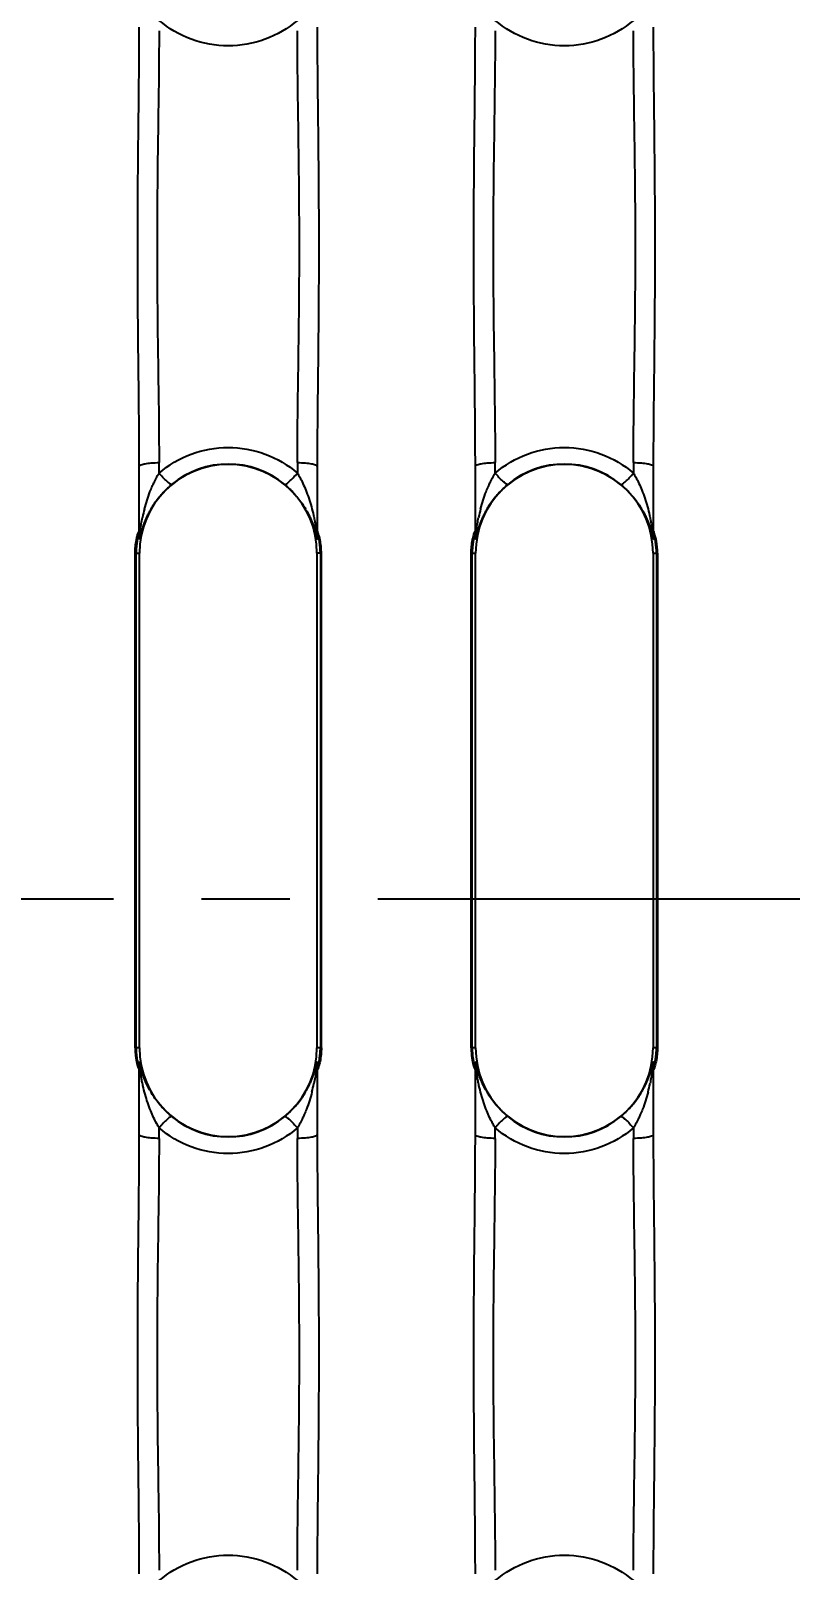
# Model space of a CAD drawing. Header units: millimetres. Extents: x 1147 to 12155, y -6137 to -4403.
# Drawn here: x 4045.9 to 4084.6, y -5297.9 to -5219.6 of the extents above; entities that cross this region are included whole.
import ezdxf

# ---------------------------------------------------------------- set-up
doc = ezdxf.new("R2010")
doc.units = ezdxf.units.MM
doc.header["$LTSCALE"] = 16.335
doc.header["$PDMODE"] = 3
doc.header["$PDSIZE"] = 0.3125
doc.linetypes.add('CENTER', pattern=[0.6, 0.375, -0.075, 0.075, -0.075])
doc.linetypes.add('HIDDEN', pattern=[0.2, 0.1, -0.1])
doc.layers.get('0').update_dxf_attribs({"linetype": 'CONTINUOUS'})
doc.layers.get('Defpoints').update_dxf_attribs({"linetype": 'CONTINUOUS'})
doc.layers.add('DEFAULT_2', color=8, linetype='HIDDEN')
doc.styles.get("Standard").update_dxf_attribs({"font": 'txt', "width": 0.8})
doc.dimstyles.get("Standard").update_dxf_attribs({"dimtxt": 0.15625, "dimasz": 0.1875, "dimexe": 0.125, "dimexo": 0.0625, "dimtad": 0, "dimtih": 1, "dimtoh": 1, "dimdsep": 46, "dimtxsty": 'Standard', "dimcen": 0.09, "dimadec": 0, "dimazin": 0, "dimtp": 0.01, "dimtm": 0.01, "dimtfac": 1, "dimtofl": 0, "dimtmove": 0, "dimatfit": 3, "dimfxl": 0, "dimtolj": 1, "dimarcsym": 0})

# ---------------------------------------------------------------- blocks, each defined once
blk = doc.blocks.new('*D714')
at = {"color": 4, "lineweight": -2}
blk.add_line((3836.959, -5263.772), (3816.272, -5263.772), dxfattribs=at)
at = {"layer": 'Defpoints', "color": 0}
for p in [(3816.272, -5263.772), (3837.022, -5263.772), (4103.729, -5263.772)]:
    blk.add_point(p, dxfattribs=at)
at = {"color": 6, "insert": (3808.272, -5263.772), "char_height": 8, "attachment_point": 5}
blk.add_mtext('\\A1;0.00', dxfattribs=at)
blk = doc.blocks.new('*D715')
at = {"color": 4, "lineweight": -2}
blk.add_line((3856.578, -5108.772), (3814.98, -5108.772), dxfattribs=at)
at = {"layer": 'Defpoints', "color": 0}
for p in [(3814.98, -5108.772), (3856.641, -5108.772), (4103.729, -5263.772)]:
    blk.add_point(p, dxfattribs=at)
at = {"color": 6, "insert": (3801.113, -5108.772), "char_height": 8, "attachment_point": 5}
blk.add_mtext('\\A1;155.00', dxfattribs=at)
blk = doc.blocks.new('*D716')
at = {"color": 4, "lineweight": -2}
blk.add_line((3858.666, -5058.772), (3814.98, -5058.772), dxfattribs=at)
at = {"layer": 'Defpoints', "color": 0}
for p in [(3814.98, -5058.772), (3858.729, -5058.772), (4103.729, -5263.772)]:
    blk.add_point(p, dxfattribs=at)
at = {"color": 6, "insert": (3800.58, -5058.772), "char_height": 8, "attachment_point": 5}
blk.add_mtext('\\A1;205.00', dxfattribs=at)
blk = doc.blocks.new('*D717')
at = {"color": 4, "lineweight": -2}
blk.add_line((3824.529, -5433.772), (3814.98, -5433.772), dxfattribs=at)
at = {"layer": 'Defpoints', "color": 0}
for p in [(4103.729, -5263.772), (3814.98, -5433.772), (3824.592, -5433.772)]:
    blk.add_point(p, dxfattribs=at)
at = {"color": 6, "insert": (3801.647, -5433.772), "char_height": 8, "attachment_point": 5}
blk.add_mtext('\\A1;170.00', dxfattribs=at)
blk = doc.blocks.new('*D718')
at = {"color": 4, "lineweight": -2}
blk.add_line((3847.666, -5468.772), (3814.98, -5468.772), dxfattribs=at)
at = {"layer": 'Defpoints', "color": 0}
for p in [(4103.729, -5263.772), (3814.98, -5468.772), (3847.729, -5468.772)]:
    blk.add_point(p, dxfattribs=at)
at = {"color": 6, "insert": (3800.58, -5468.772), "char_height": 8, "attachment_point": 5}
blk.add_mtext('\\A1;205.00', dxfattribs=at)
blk = doc.blocks.new('*D719')
at = {"color": 4, "lineweight": -2}
blk.add_line((3858.729, -5479.834), (3858.729, -5513.096), dxfattribs=at)
at = {"layer": 'Defpoints', "color": 0}
for p in [(4103.729, -5263.772), (3858.729, -5479.772), (3858.729, -5513.096)]:
    blk.add_point(p, dxfattribs=at)
at = {"color": 6, "insert": (3858.729, -5528.03), "char_height": 8, "attachment_point": 5, "rotation": 90}
blk.add_mtext('\\A1;245.00', dxfattribs=at)
blk = doc.blocks.new('*D720')
at = {"color": 4, "lineweight": -2}
blk.add_line((3993.729, -5274.535), (3993.729, -5513.096), dxfattribs=at)
at = {"layer": 'Defpoints', "color": 0}
for p in [(4103.729, -5263.772), (3993.729, -5274.473), (3993.729, -5513.096)]:
    blk.add_point(p, dxfattribs=at)
at = {"color": 6, "insert": (3993.729, -5525.363), "char_height": 8, "attachment_point": 5, "rotation": 90}
blk.add_mtext('\\A1;110.00', dxfattribs=at)
blk = doc.blocks.new('*D721')
at = {"color": 4, "lineweight": -2}
blk.add_line((3858.729, -5054.498), (3858.729, -5013.344), dxfattribs=at)
at = {"layer": 'Defpoints', "color": 0}
for p in [(3858.729, -5013.344), (3858.729, -5054.56), (4103.729, -5263.772)]:
    blk.add_point(p, dxfattribs=at)
at = {"color": 6, "insert": (3858.729, -4998.41), "char_height": 8, "attachment_point": 5, "rotation": 90}
blk.add_mtext('\\A1;245.00', dxfattribs=at)
blk = doc.blocks.new('*D722')
at = {"color": 4, "lineweight": -2}
blk.add_line((3862.554, -5213.772), (3818.256, -5213.772), dxfattribs=at)
at = {"layer": 'Defpoints', "color": 0}
for p in [(3818.256, -5213.772), (3862.617, -5213.772), (4103.729, -5263.772)]:
    blk.add_point(p, dxfattribs=at)
at = {"color": 6, "insert": (3807.056, -5213.772), "char_height": 8, "attachment_point": 5}
blk.add_mtext('\\A1;50.00', dxfattribs=at)
blk = doc.blocks.new('*D723')
at = {"color": 4, "lineweight": -2}
blk.add_line((3852.641, -5344.772), (3818.256, -5344.772), dxfattribs=at)
at = {"layer": 'Defpoints', "color": 0}
for p in [(4103.729, -5263.772), (3818.256, -5344.772), (3852.703, -5344.772)]:
    blk.add_point(p, dxfattribs=at)
at = {"color": 6, "insert": (3807.59, -5344.772), "char_height": 8, "attachment_point": 5}
blk.add_mtext('\\A1;81.00', dxfattribs=at)

msp = doc.modelspace()

# ---------------------------------------------------------------- linework, layer by layer
at = {"color": 7, "linetype": 'Continuous'}
for p, q in [((4051.443, -5245.324), (4051.443, -5241.775)), ((4052.448, -5242.125), (4052.448, -5241.595)), ((4059.487, -5241.595), (4059.487, -5242.125)), ((4060.492, -5241.775), (4060.492, -5245.324)), ((4068.536, -5245.324), (4068.536, -5241.775)), ((4069.542, -5242.125), (4069.542, -5241.595)), ((4076.58, -5241.595), (4076.58, -5242.125)), ((4077.586, -5241.775), (4077.586, -5245.324)), ((4051.23, -5271.34), (4051.23, -5246.203)), ((4051.23, -5246.203), (4051.454, -5246.203)), ((4051.282, -5271.34), (4051.282, -5246.203)), ((4051.454, -5271.34), (4051.454, -5246.203)), ((4060.481, -5246.203), (4060.481, -5271.34)), ((4060.705, -5246.203), (4060.481, -5246.203)), ((4060.653, -5246.203), (4060.653, -5271.34)), ((4060.705, -5271.34), (4060.705, -5246.203)), ((4068.324, -5271.34), (4068.324, -5246.203)), ((4068.324, -5246.203), (4068.547, -5246.203)), ((4068.376, -5271.34), (4068.376, -5246.203)), ((4068.547, -5271.34), (4068.547, -5246.203)), ((4077.575, -5246.203), (4077.575, -5271.34)), ((4077.575, -5246.203), (4077.799, -5246.203)), ((4077.747, -5246.203), (4077.747, -5271.34)), ((4077.799, -5246.203), (4077.799, -5271.34)), ((4051.454, -5271.34), (4051.23, -5271.34)), ((4060.705, -5271.34), (4060.481, -5271.34)), ((4068.547, -5271.34), (4068.324, -5271.34)), ((4077.799, -5271.34), (4077.575, -5271.34)), ((4051.443, -5275.768), (4051.443, -5272.219)), ((4060.492, -5272.219), (4060.492, -5275.768)), ((4068.536, -5275.768), (4068.536, -5272.219)), ((4077.586, -5272.219), (4077.586, -5275.768)), ((4052.448, -5275.948), (4052.448, -5275.418)), ((4059.487, -5275.418), (4059.487, -5275.948)), ((4069.542, -5275.948), (4069.542, -5275.418)), ((4076.58, -5275.418), (4076.58, -5275.948))]:
    msp.add_line(p, q, dxfattribs=at)
at = {"color": 1, "linetype": 'CENTER', "ltscale": 3.659596}
msp.add_line((3776.634, -5263.772), (4430.824, -5263.772), dxfattribs=at)
at = {"color": 7, "linetype": 'Continuous'}
for centre, radius, start, end in [((4055.968, -5246.203), 4.514, 0, 180), ((4055.968, -5246.151), 4.486, 50.05437, 129.94568), ((4073.061, -5246.203), 4.514, 0, 180), ((4073.061, -5246.151), 4.486, 50.05437, 129.94568), ((4060.306, -5246.206), 8.888, 165.27627, 168.12455), ((4077.4, -5246.206), 8.888, 165.27627, 168.12455), ((4050.501, -5245.1), 0.942, 347.95537, 359.98382), ((4061.434, -5245.1), 0.942, 180.0141, 192.04563), ((4061.454, -5245.127), 0.94, 178.36062, 190.35023), ((4067.594, -5245.1), 0.942, 347.95537, 359.98382), ((4078.528, -5245.1), 0.942, 180.0141, 192.04563), ((4078.548, -5245.127), 0.94, 178.36045, 190.35023), ((4024.823, -5246.383), 26.622, 1.93806, 2.33773), ((4050.54, -5245.326), 0.903, 350.03873, 0.08362), ((4061.396, -5245.326), 0.903, 179.91442, 189.95733), ((4088.301, -5246.423), 27.81, 177.92693, 178.06076), ((4085.855, -5246.335), 25.363, 177.65495, 177.92774), ((4041.916, -5246.383), 26.622, 1.93806, 2.33773), ((4067.634, -5245.326), 0.903, 350.03873, 0.08362), ((4078.489, -5245.326), 0.903, 179.91442, 189.95733), ((4105.394, -5246.423), 27.81, 177.92693, 178.06076), ((4102.948, -5246.335), 25.363, 177.65495, 177.92774), ((4055.968, -5271.34), 4.514, 180, 0), ((4073.061, -5271.34), 4.514, 180, 0), ((4026.08, -5271.209), 25.363, 357.65496, 357.92774), ((4050.501, -5272.443), 0.942, 0.0141, 12.04563), ((4023.635, -5271.12), 27.81, 357.92693, 358.06076), ((4050.539, -5272.218), 0.903, 359.91442, 9.95733), ((4061.396, -5272.218), 0.903, 170.04148, 180.0866), ((4061.434, -5272.443), 0.942, 167.95475, 179.97811), ((4087.113, -5271.16), 26.622, 181.93806, 182.33773), ((4043.174, -5271.209), 25.363, 357.65496, 357.92774), ((4067.595, -5272.443), 0.942, 0.0141, 12.04563), ((4040.728, -5271.12), 27.81, 357.92693, 358.06076), ((4067.633, -5272.218), 0.903, 359.91442, 9.95733), ((4078.489, -5272.218), 0.903, 170.04148, 180.0866), ((4078.528, -5272.443), 0.942, 167.95478, 179.98403), ((4104.206, -5271.16), 26.622, 181.93806, 182.33773), ((4051.629, -5271.337), 8.888, 345.27568, 348.1241), ((4068.723, -5271.337), 8.888, 345.27568, 348.1241), ((4055.968, -5271.392), 4.486, 230.05437, 309.94568), ((4073.061, -5271.392), 4.486, 230.05437, 309.94568)]:
    msp.add_arc(centre, radius, start, end, dxfattribs=at)
for points, knots in [([(4059.487, -5219.11), (4059.004, -5219.52), (4057.882, -5220.179), (4055.968, -5220.521), (4054.053, -5220.179), (4052.931, -5219.52), (4052.448, -5219.11)], [0, 0, 0, 0, 0.249583, 0.500006, 0.750427, 1, 1, 1, 1]), ([(4076.58, -5219.11), (4076.097, -5219.52), (4074.976, -5220.179), (4073.061, -5220.521), (4071.146, -5220.179), (4070.025, -5219.52), (4069.542, -5219.11)], [0, 0, 0, 0, 0.249583, 0.500006, 0.750427, 1, 1, 1, 1]), ([(4051.443, -5241.775), (4051.443, -5239.92), (4051.392, -5236.201), (4051.348, -5230.617), (4051.392, -5225.034), (4051.443, -5221.315), (4051.443, -5219.46)], [0, 0, 0, 0, 0.249324, 0.499998, 0.750687, 1, 1, 1, 1]), ([(4052.448, -5219.64), (4052.448, -5221.463), (4052.385, -5225.122), (4052.328, -5230.618), (4052.385, -5236.113), (4052.448, -5239.772), (4052.448, -5241.595)], [0, 0, 0, 0, 0.249107, 0.499999, 0.750892, 1, 1, 1, 1]), ([(4059.487, -5241.595), (4059.487, -5239.772), (4059.55, -5236.113), (4059.608, -5230.618), (4059.55, -5225.122), (4059.487, -5221.463), (4059.487, -5219.64)], [0, 0, 0, 0, 0.249108, 0.5, 0.750892, 1, 1, 1, 1]), ([(4060.492, -5219.46), (4060.492, -5221.315), (4060.543, -5225.034), (4060.587, -5230.618), (4060.543, -5236.201), (4060.492, -5239.92), (4060.492, -5241.775)], [0, 0, 0, 0, 0.249332, 0.5, 0.750668, 1, 1, 1, 1]), ([(4068.536, -5241.775), (4068.536, -5239.92), (4068.486, -5236.201), (4068.442, -5230.617), (4068.486, -5225.034), (4068.536, -5221.315), (4068.536, -5219.46)], [0, 0, 0, 0, 0.249324, 0.499998, 0.750687, 1, 1, 1, 1]), ([(4069.542, -5219.64), (4069.542, -5221.463), (4069.479, -5225.122), (4069.421, -5230.618), (4069.479, -5236.113), (4069.542, -5239.772), (4069.542, -5241.595)], [0, 0, 0, 0, 0.249107, 0.499999, 0.750892, 1, 1, 1, 1]), ([(4076.58, -5241.595), (4076.58, -5239.772), (4076.644, -5236.113), (4076.701, -5230.618), (4076.644, -5225.122), (4076.58, -5221.463), (4076.58, -5219.64)], [0, 0, 0, 0, 0.249108, 0.5, 0.750892, 1, 1, 1, 1]), ([(4077.586, -5219.46), (4077.586, -5221.315), (4077.637, -5225.034), (4077.68, -5230.617), (4077.636, -5236.201), (4077.586, -5239.92), (4077.586, -5241.775)], [0, 0, 0, 0, 0.249311, 0.500002, 0.750674, 1, 1, 1, 1]), ([(4052.448, -5242.125), (4052.931, -5241.715), (4054.053, -5241.056), (4055.968, -5240.714), (4057.882, -5241.056), (4059.004, -5241.715), (4059.487, -5242.125)], [0, 0, 0, 0, 0.249583, 0.500006, 0.750428, 1, 1, 1, 1]), ([(4069.542, -5242.125), (4070.025, -5241.715), (4071.146, -5241.056), (4073.061, -5240.714), (4074.976, -5241.056), (4076.097, -5241.715), (4076.58, -5242.125)], [0, 0, 0, 0, 0.249583, 0.500006, 0.750428, 1, 1, 1, 1]), ([(4051.443, -5241.775), (4051.443, -5241.738), (4051.573, -5241.679), (4051.761, -5241.64), (4052.08, -5241.602), (4052.315, -5241.595), (4052.448, -5241.595)], [0, 0, 0, 0, 0.105188, 0.315079, 0.615705, 1, 1, 1, 1]), ([(4059.487, -5241.595), (4059.62, -5241.595), (4059.855, -5241.602), (4060.175, -5241.64), (4060.362, -5241.679), (4060.492, -5241.738), (4060.492, -5241.775)], [0, 0, 0, 0, 0.384295, 0.684921, 0.894812, 1, 1, 1, 1]), ([(4068.536, -5241.775), (4068.536, -5241.738), (4068.666, -5241.679), (4068.854, -5241.64), (4069.174, -5241.602), (4069.408, -5241.595), (4069.542, -5241.595)], [0, 0, 0, 0, 0.105188, 0.315079, 0.615705, 1, 1, 1, 1]), ([(4076.58, -5241.595), (4076.714, -5241.595), (4076.949, -5241.602), (4077.268, -5241.64), (4077.456, -5241.679), (4077.586, -5241.738), (4077.586, -5241.775)], [0, 0, 0, 0, 0.384295, 0.684921, 0.894812, 1, 1, 1, 1]), ([(4051.71, -5243.947), (4051.787, -5243.654), (4051.909, -5243.27), (4052.062, -5242.898), (4052.102, -5242.806)], [0, 0, 0, 0, 0.752194, 1, 1, 1, 1]), ([(4052.102, -5242.806), (4052.128, -5242.747), (4052.234, -5242.515), (4052.352, -5242.289), (4052.448, -5242.125)], [0, 0, 0, 0, 0.255268, 1, 1, 1, 1]), ([(4053.087, -5242.711), (4053.076, -5242.715), (4053.043, -5242.701), (4052.991, -5242.668), (4052.92, -5242.612), (4052.8, -5242.505), (4052.64, -5242.341), (4052.513, -5242.199), (4052.448, -5242.125)], [0, 0, 0, 0, 0.039768, 0.112527, 0.216205, 0.346579, 0.66369, 1, 1, 1, 1]), ([(4058.848, -5242.711), (4058.858, -5242.714), (4058.887, -5242.704), (4058.964, -5242.657), (4059.099, -5242.54), (4059.283, -5242.354), (4059.417, -5242.205), (4059.487, -5242.125)], [0, 0, 0, 0, 0.034741, 0.098258, 0.315024, 0.636274, 1, 1, 1, 1]), ([(4059.487, -5242.125), (4059.526, -5242.193), (4059.684, -5242.473), (4059.819, -5242.764), (4059.91, -5242.99)], [0, 0, 0, 0, 0.243245, 1, 1, 1, 1]), ([(4068.803, -5243.947), (4068.88, -5243.654), (4069.003, -5243.27), (4069.156, -5242.898), (4069.196, -5242.806)], [0, 0, 0, 0, 0.752194, 1, 1, 1, 1]), ([(4069.196, -5242.806), (4069.222, -5242.747), (4069.327, -5242.515), (4069.446, -5242.289), (4069.542, -5242.125)], [0, 0, 0, 0, 0.255268, 1, 1, 1, 1]), ([(4070.181, -5242.711), (4070.17, -5242.715), (4070.136, -5242.701), (4070.084, -5242.668), (4070.013, -5242.612), (4069.894, -5242.505), (4069.734, -5242.341), (4069.606, -5242.199), (4069.542, -5242.125)], [0, 0, 0, 0, 0.039768, 0.112527, 0.216205, 0.346579, 0.66369, 1, 1, 1, 1]), ([(4075.941, -5242.711), (4075.951, -5242.714), (4075.981, -5242.704), (4076.058, -5242.657), (4076.192, -5242.54), (4076.377, -5242.354), (4076.511, -5242.205), (4076.58, -5242.125)], [0, 0, 0, 0, 0.034741, 0.098258, 0.315024, 0.636274, 1, 1, 1, 1]), ([(4076.58, -5242.125), (4076.62, -5242.193), (4076.777, -5242.473), (4076.913, -5242.764), (4077.004, -5242.99)], [0, 0, 0, 0, 0.243245, 1, 1, 1, 1]), ([(4051.443, -5245.324), (4051.443, -5245.436), (4051.506, -5244.908), (4051.543, -5244.713), (4051.586, -5244.481), (4051.608, -5244.377)], [0, 0, 0, 0, 0.347121, 0.668336, 1, 1, 1, 1]), ([(4060.195, -5243.835), (4060.237, -5243.983), (4060.292, -5244.207), (4060.355, -5244.508), (4060.396, -5244.729), (4060.431, -5244.949), (4060.454, -5245.121), (4060.473, -5245.258), (4060.477, -5245.306), (4060.492, -5245.37), (4060.492, -5245.334), (4060.492, -5245.324)], [0, 0, 0, 0, 0.292464, 0.43817, 0.581836, 0.721916, 0.857656, 0.920666, 0.965942, 0.980761, 1, 1, 1, 1]), ([(4068.536, -5245.324), (4068.536, -5245.436), (4068.6, -5244.908), (4068.637, -5244.713), (4068.68, -5244.481), (4068.701, -5244.377)], [0, 0, 0, 0, 0.347121, 0.668336, 1, 1, 1, 1]), ([(4077.289, -5243.835), (4077.33, -5243.983), (4077.386, -5244.207), (4077.448, -5244.508), (4077.489, -5244.729), (4077.525, -5244.949), (4077.548, -5245.121), (4077.567, -5245.258), (4077.57, -5245.306), (4077.586, -5245.37), (4077.586, -5245.334), (4077.586, -5245.324)], [0, 0, 0, 0, 0.292464, 0.43817, 0.581836, 0.721916, 0.857656, 0.920666, 0.965942, 0.980761, 1, 1, 1, 1]), ([(4051.23, -5246.203), (4051.23, -5245.971), (4051.26, -5245.651), (4051.349, -5245.291), (4051.392, -5245.158), (4051.415, -5245.11)], [0, 0, 0, 0, 0.624992, 0.858526, 1, 1, 1, 1]), ([(4051.415, -5245.11), (4051.42, -5245.099), (4051.434, -5245.062), (4051.443, -5245.093), (4051.443, -5245.1)], [0, 0, 0, 0, 0.626438, 1, 1, 1, 1]), ([(4060.583, -5245.287), (4060.577, -5245.266), (4060.557, -5245.203), (4060.536, -5245.139), (4060.515, -5245.1)], [0, 0, 0, 0, 0.33468, 1, 1, 1, 1]), ([(4068.324, -5246.203), (4068.324, -5245.971), (4068.353, -5245.651), (4068.443, -5245.291), (4068.486, -5245.158), (4068.509, -5245.11)], [0, 0, 0, 0, 0.624992, 0.858526, 1, 1, 1, 1]), ([(4068.509, -5245.11), (4068.514, -5245.099), (4068.528, -5245.062), (4068.536, -5245.093), (4068.536, -5245.1)], [0, 0, 0, 0, 0.626438, 1, 1, 1, 1]), ([(4077.64, -5245.175), (4077.637, -5245.168), (4077.628, -5245.142), (4077.618, -5245.117), (4077.609, -5245.1)], [0, 0, 0, 0, 0.310005, 1, 1, 1, 1]), ([(4077.799, -5246.203), (4077.799, -5245.999), (4077.768, -5245.651), (4077.689, -5245.31), (4077.64, -5245.175)], [0, 0, 0, 0, 0.587291, 1, 1, 1, 1]), ([(4051.307, -5245.779), (4051.303, -5245.813), (4051.289, -5245.954), (4051.282, -5246.095), (4051.282, -5246.203)], [0, 0, 0, 0, 0.240867, 1, 1, 1, 1]), ([(4051.422, -5245.297), (4051.422, -5245.291), (4051.42, -5245.273), (4051.393, -5245.311), (4051.385, -5245.362), (4051.352, -5245.472), (4051.329, -5245.612), (4051.314, -5245.72), (4051.307, -5245.779)], [0, 0, 0, 0, 0.031586, 0.058655, 0.179649, 0.387453, 0.666809, 1, 1, 1, 1]), ([(4060.653, -5246.203), (4060.653, -5246.013), (4060.636, -5245.749), (4060.576, -5245.449), (4060.548, -5245.336), (4060.53, -5245.296)], [0, 0, 0, 0, 0.619888, 0.858965, 1, 1, 1, 1]), ([(4060.705, -5246.203), (4060.705, -5246.115), (4060.693, -5245.807), (4060.644, -5245.499), (4060.583, -5245.287)], [0, 0, 0, 0, 0.284099, 1, 1, 1, 1]), ([(4068.401, -5245.779), (4068.397, -5245.813), (4068.383, -5245.954), (4068.376, -5246.095), (4068.376, -5246.203)], [0, 0, 0, 0, 0.240867, 1, 1, 1, 1]), ([(4068.516, -5245.297), (4068.515, -5245.291), (4068.513, -5245.273), (4068.487, -5245.311), (4068.478, -5245.362), (4068.446, -5245.472), (4068.422, -5245.612), (4068.407, -5245.72), (4068.401, -5245.779)], [0, 0, 0, 0, 0.031586, 0.058655, 0.179649, 0.387453, 0.666809, 1, 1, 1, 1]), ([(4077.747, -5246.203), (4077.747, -5246.013), (4077.729, -5245.749), (4077.669, -5245.449), (4077.641, -5245.336), (4077.624, -5245.296)], [0, 0, 0, 0, 0.619888, 0.858965, 1, 1, 1, 1]), ([(4051.23, -5271.34), (4051.23, -5271.421), (4051.236, -5271.582), (4051.257, -5271.806), (4051.298, -5272.031), (4051.324, -5272.18), (4051.443, -5272.529), (4051.443, -5272.443)], [0, 0, 0, 0, 0.21499, 0.42121, 0.609642, 0.77114, 1, 1, 1, 1]), ([(4051.282, -5271.34), (4051.282, -5271.452), (4051.29, -5271.617), (4051.314, -5271.827), (4051.334, -5271.966), (4051.357, -5272.081), (4051.378, -5272.173), (4051.398, -5272.225), (4051.408, -5272.26), (4051.416, -5272.262)], [0, 0, 0, 0, 0.358861, 0.52633, 0.677356, 0.80557, 0.905304, 0.971566, 1, 1, 1, 1]), ([(4060.513, -5272.246), (4060.513, -5272.252), (4060.516, -5272.27), (4060.542, -5272.232), (4060.551, -5272.181), (4060.583, -5272.071), (4060.606, -5271.931), (4060.622, -5271.823), (4060.628, -5271.765)], [0, 0, 0, 0, 0.031532, 0.058615, 0.179548, 0.387286, 0.666665, 1, 1, 1, 1]), ([(4060.705, -5271.34), (4060.705, -5271.573), (4060.675, -5271.895), (4060.585, -5272.256), (4060.542, -5272.388), (4060.519, -5272.435)], [0, 0, 0, 0, 0.626808, 0.860215, 1, 1, 1, 1]), ([(4060.628, -5271.765), (4060.632, -5271.731), (4060.646, -5271.59), (4060.653, -5271.448), (4060.653, -5271.34)], [0, 0, 0, 0, 0.240833, 1, 1, 1, 1]), ([(4068.324, -5271.34), (4068.324, -5271.421), (4068.33, -5271.582), (4068.351, -5271.806), (4068.392, -5272.031), (4068.418, -5272.18), (4068.536, -5272.529), (4068.536, -5272.443)], [0, 0, 0, 0, 0.21499, 0.42121, 0.609642, 0.77114, 1, 1, 1, 1]), ([(4068.376, -5271.34), (4068.376, -5271.452), (4068.384, -5271.617), (4068.407, -5271.827), (4068.428, -5271.966), (4068.451, -5272.081), (4068.471, -5272.173), (4068.492, -5272.225), (4068.501, -5272.26), (4068.51, -5272.262)], [0, 0, 0, 0, 0.358861, 0.52633, 0.677356, 0.80557, 0.905304, 0.971566, 1, 1, 1, 1]), ([(4077.607, -5272.246), (4077.607, -5272.252), (4077.609, -5272.27), (4077.635, -5272.232), (4077.644, -5272.181), (4077.676, -5272.071), (4077.7, -5271.931), (4077.715, -5271.823), (4077.722, -5271.765)], [0, 0, 0, 0, 0.031532, 0.058615, 0.179548, 0.387286, 0.666665, 1, 1, 1, 1]), ([(4077.799, -5271.34), (4077.799, -5271.572), (4077.769, -5271.893), (4077.679, -5272.253), (4077.636, -5272.386), (4077.613, -5272.433)], [0, 0, 0, 0, 0.62537, 0.85881, 1, 1, 1, 1]), ([(4077.722, -5271.765), (4077.726, -5271.731), (4077.74, -5271.59), (4077.747, -5271.448), (4077.747, -5271.34)], [0, 0, 0, 0, 0.240833, 1, 1, 1, 1]), ([(4051.74, -5273.708), (4051.699, -5273.56), (4051.643, -5273.336), (4051.58, -5273.036), (4051.54, -5272.814), (4051.504, -5272.594), (4051.481, -5272.422), (4051.462, -5272.285), (4051.458, -5272.237), (4051.443, -5272.173), (4051.443, -5272.209), (4051.443, -5272.219)], [0, 0, 0, 0, 0.292464, 0.43817, 0.581836, 0.721916, 0.857656, 0.920666, 0.965942, 0.980761, 1, 1, 1, 1]), ([(4060.492, -5272.219), (4060.493, -5272.107), (4060.429, -5272.635), (4060.392, -5272.83), (4060.349, -5273.062), (4060.327, -5273.166)], [0, 0, 0, 0, 0.347144, 0.668346, 1, 1, 1, 1]), ([(4060.519, -5272.435), (4060.514, -5272.445), (4060.5, -5272.48), (4060.492, -5272.45), (4060.492, -5272.442)], [0, 0, 0, 0, 0.610484, 1, 1, 1, 1]), ([(4068.833, -5273.708), (4068.792, -5273.56), (4068.736, -5273.336), (4068.674, -5273.036), (4068.633, -5272.814), (4068.598, -5272.594), (4068.575, -5272.422), (4068.555, -5272.285), (4068.552, -5272.237), (4068.537, -5272.173), (4068.536, -5272.209), (4068.536, -5272.219)], [0, 0, 0, 0, 0.292464, 0.43817, 0.581836, 0.721916, 0.857656, 0.920666, 0.965942, 0.980761, 1, 1, 1, 1]), ([(4077.586, -5272.219), (4077.586, -5272.107), (4077.522, -5272.635), (4077.486, -5272.83), (4077.443, -5273.062), (4077.421, -5273.166)], [0, 0, 0, 0, 0.347144, 0.668346, 1, 1, 1, 1]), ([(4077.613, -5272.433), (4077.608, -5272.444), (4077.594, -5272.481), (4077.586, -5272.45), (4077.586, -5272.443)], [0, 0, 0, 0, 0.623232, 1, 1, 1, 1]), ([(4060.226, -5273.596), (4060.149, -5273.889), (4060.026, -5274.273), (4059.873, -5274.645), (4059.833, -5274.737)], [0, 0, 0, 0, 0.752194, 1, 1, 1, 1]), ([(4077.319, -5273.596), (4077.242, -5273.889), (4077.12, -5274.273), (4076.966, -5274.645), (4076.926, -5274.737)], [0, 0, 0, 0, 0.752194, 1, 1, 1, 1]), ([(4052.448, -5275.418), (4052.409, -5275.35), (4052.252, -5275.071), (4052.116, -5274.779), (4052.025, -5274.553)], [0, 0, 0, 0, 0.243245, 1, 1, 1, 1]), ([(4053.087, -5274.832), (4053.078, -5274.829), (4053.048, -5274.839), (4052.971, -5274.886), (4052.836, -5275.003), (4052.652, -5275.189), (4052.518, -5275.338), (4052.448, -5275.418)], [0, 0, 0, 0, 0.034741, 0.098258, 0.315024, 0.636274, 1, 1, 1, 1]), ([(4058.848, -5274.832), (4058.859, -5274.828), (4058.893, -5274.842), (4058.944, -5274.875), (4059.015, -5274.931), (4059.135, -5275.038), (4059.295, -5275.202), (4059.423, -5275.344), (4059.487, -5275.418)], [0, 0, 0, 0, 0.039768, 0.112527, 0.216205, 0.346579, 0.66369, 1, 1, 1, 1]), ([(4059.833, -5274.737), (4059.807, -5274.796), (4059.702, -5275.028), (4059.583, -5275.254), (4059.487, -5275.418)], [0, 0, 0, 0, 0.255268, 1, 1, 1, 1]), ([(4069.542, -5275.418), (4069.502, -5275.35), (4069.345, -5275.071), (4069.21, -5274.779), (4069.119, -5274.553)], [0, 0, 0, 0, 0.243245, 1, 1, 1, 1]), ([(4070.181, -5274.832), (4070.171, -5274.829), (4070.142, -5274.839), (4070.065, -5274.886), (4069.93, -5275.003), (4069.746, -5275.189), (4069.611, -5275.338), (4069.542, -5275.418)], [0, 0, 0, 0, 0.034741, 0.098258, 0.315024, 0.636274, 1, 1, 1, 1]), ([(4075.941, -5274.832), (4075.953, -5274.828), (4075.986, -5274.842), (4076.038, -5274.875), (4076.109, -5274.931), (4076.229, -5275.038), (4076.389, -5275.202), (4076.516, -5275.344), (4076.58, -5275.418)], [0, 0, 0, 0, 0.039768, 0.112527, 0.216205, 0.346579, 0.66369, 1, 1, 1, 1]), ([(4076.926, -5274.737), (4076.9, -5274.796), (4076.795, -5275.028), (4076.677, -5275.254), (4076.58, -5275.418)], [0, 0, 0, 0, 0.255268, 1, 1, 1, 1]), ([(4059.487, -5275.418), (4059.004, -5275.828), (4057.882, -5276.487), (4055.968, -5276.829), (4054.053, -5276.487), (4052.931, -5275.828), (4052.448, -5275.418)], [0, 0, 0, 0, 0.249583, 0.500006, 0.750428, 1, 1, 1, 1]), ([(4076.58, -5275.418), (4076.097, -5275.828), (4074.976, -5276.487), (4073.061, -5276.829), (4071.146, -5276.487), (4070.025, -5275.828), (4069.542, -5275.418)], [0, 0, 0, 0, 0.249583, 0.500006, 0.750428, 1, 1, 1, 1]), ([(4051.443, -5298.083), (4051.443, -5296.228), (4051.392, -5292.509), (4051.348, -5286.926), (4051.392, -5281.342), (4051.443, -5277.623), (4051.443, -5275.768)], [0, 0, 0, 0, 0.249311, 0.500002, 0.750674, 1, 1, 1, 1]), ([(4052.448, -5275.948), (4052.315, -5275.948), (4052.08, -5275.941), (4051.761, -5275.903), (4051.573, -5275.864), (4051.443, -5275.805), (4051.443, -5275.768)], [0, 0, 0, 0, 0.384295, 0.684921, 0.894812, 1, 1, 1, 1]), ([(4052.448, -5275.948), (4052.448, -5277.771), (4052.385, -5281.43), (4052.328, -5286.926), (4052.385, -5292.421), (4052.448, -5296.08), (4052.448, -5297.903)], [0, 0, 0, 0, 0.249108, 0.5, 0.750892, 1, 1, 1, 1]), ([(4060.492, -5275.768), (4060.492, -5275.805), (4060.362, -5275.864), (4060.175, -5275.903), (4059.855, -5275.941), (4059.62, -5275.948), (4059.487, -5275.948)], [0, 0, 0, 0, 0.105188, 0.315079, 0.615705, 1, 1, 1, 1]), ([(4059.487, -5297.903), (4059.487, -5296.08), (4059.55, -5292.421), (4059.608, -5286.926), (4059.55, -5281.43), (4059.487, -5277.771), (4059.487, -5275.948)], [0, 0, 0, 0, 0.249107, 0.499999, 0.750892, 1, 1, 1, 1]), ([(4060.492, -5275.768), (4060.492, -5277.623), (4060.543, -5281.342), (4060.587, -5286.926), (4060.543, -5292.509), (4060.492, -5296.228), (4060.492, -5298.083)], [0, 0, 0, 0, 0.249332, 0.5, 0.750668, 1, 1, 1, 1]), ([(4068.536, -5298.083), (4068.536, -5296.228), (4068.486, -5292.509), (4068.442, -5286.926), (4068.486, -5281.342), (4068.536, -5277.623), (4068.536, -5275.768)], [0, 0, 0, 0, 0.249311, 0.500002, 0.750674, 1, 1, 1, 1]), ([(4069.542, -5275.948), (4069.408, -5275.948), (4069.174, -5275.941), (4068.854, -5275.903), (4068.666, -5275.864), (4068.536, -5275.805), (4068.536, -5275.768)], [0, 0, 0, 0, 0.384295, 0.684921, 0.894812, 1, 1, 1, 1]), ([(4069.542, -5275.948), (4069.542, -5277.771), (4069.479, -5281.43), (4069.421, -5286.926), (4069.479, -5292.421), (4069.542, -5296.08), (4069.542, -5297.903)], [0, 0, 0, 0, 0.249108, 0.5, 0.750892, 1, 1, 1, 1]), ([(4077.586, -5275.768), (4077.586, -5275.805), (4077.456, -5275.864), (4077.268, -5275.903), (4076.949, -5275.941), (4076.714, -5275.948), (4076.58, -5275.948)], [0, 0, 0, 0, 0.105188, 0.315079, 0.615705, 1, 1, 1, 1]), ([(4076.58, -5297.903), (4076.58, -5296.08), (4076.644, -5292.421), (4076.701, -5286.926), (4076.644, -5281.43), (4076.58, -5277.771), (4076.58, -5275.948)], [0, 0, 0, 0, 0.249107, 0.499999, 0.750892, 1, 1, 1, 1]), ([(4077.586, -5275.768), (4077.586, -5277.623), (4077.636, -5281.342), (4077.68, -5286.926), (4077.637, -5292.509), (4077.586, -5296.228), (4077.586, -5298.083)], [0, 0, 0, 0, 0.249324, 0.499998, 0.750687, 1, 1, 1, 1]), ([(4052.448, -5298.433), (4052.931, -5298.023), (4054.053, -5297.364), (4055.968, -5297.022), (4057.882, -5297.364), (4059.004, -5298.023), (4059.487, -5298.433)], [0, 0, 0, 0, 0.249583, 0.500006, 0.750427, 1, 1, 1, 1]), ([(4069.542, -5298.433), (4070.025, -5298.023), (4071.146, -5297.364), (4073.061, -5297.022), (4074.976, -5297.364), (4076.097, -5298.023), (4076.58, -5298.433)], [0, 0, 0, 0, 0.249583, 0.500006, 0.750427, 1, 1, 1, 1])]:
    msp.add_open_spline(points, degree=3, knots=knots, dxfattribs=at)
for points in [[(4059.91, -5242.99), (4060.021, -5243.265), (4060.116, -5243.548), (4060.195, -5243.835)], [(4077.004, -5242.99), (4077.115, -5243.265), (4077.209, -5243.548), (4077.289, -5243.835)], [(4052.025, -5274.553), (4051.914, -5274.278), (4051.819, -5273.995), (4051.74, -5273.708)], [(4069.119, -5274.553), (4069.007, -5274.278), (4068.913, -5273.995), (4068.833, -5273.708)]]:
    msp.add_open_spline(points, degree=3, dxfattribs=at)
at = {"layer": 'DEFAULT_2', "color": 8, "linetype": 'HIDDEN'}
for points, knots in [([(4053.087, -5242.711), (4052.977, -5242.804), (4052.557, -5243.188), (4052.205, -5243.646), (4051.994, -5244.015)], [0, 0, 0, 0, 0.253785, 1, 1, 1, 1]), ([(4058.848, -5242.711), (4058.961, -5242.805), (4059.387, -5243.197), (4059.743, -5243.664), (4059.955, -5244.039)], [0, 0, 0, 0, 0.253926, 1, 1, 1, 1]), ([(4070.181, -5242.711), (4070.07, -5242.804), (4069.651, -5243.188), (4069.299, -5243.646), (4069.088, -5244.015)], [0, 0, 0, 0, 0.253785, 1, 1, 1, 1]), ([(4075.941, -5242.711), (4076.054, -5242.805), (4076.48, -5243.197), (4076.837, -5243.664), (4077.049, -5244.039)], [0, 0, 0, 0, 0.253926, 1, 1, 1, 1]), ([(4051.994, -5244.015), (4051.913, -5244.156), (4051.804, -5244.371), (4051.681, -5244.67), (4051.604, -5244.882), (4051.534, -5245.121), (4051.498, -5245.238), (4051.434, -5245.541), (4051.429, -5245.482)], [0, 0, 0, 0, 0.309559, 0.460721, 0.608778, 0.752223, 0.886482, 1, 1, 1, 1]), ([(4059.955, -5244.039), (4060.034, -5244.179), (4060.176, -5244.466), (4060.311, -5244.814), (4060.404, -5245.129), (4060.437, -5245.244), (4060.503, -5245.539), (4060.506, -5245.482)], [0, 0, 0, 0, 0.310273, 0.61011, 0.753563, 0.888323, 1, 1, 1, 1]), ([(4069.088, -5244.015), (4069.007, -5244.156), (4068.897, -5244.371), (4068.775, -5244.67), (4068.698, -5244.882), (4068.627, -5245.121), (4068.591, -5245.238), (4068.528, -5245.541), (4068.523, -5245.482)], [0, 0, 0, 0, 0.309559, 0.460721, 0.608778, 0.752223, 0.886482, 1, 1, 1, 1]), ([(4077.049, -5244.039), (4077.128, -5244.179), (4077.27, -5244.466), (4077.405, -5244.814), (4077.498, -5245.129), (4077.531, -5245.244), (4077.597, -5245.539), (4077.6, -5245.482)], [0, 0, 0, 0, 0.310273, 0.61011, 0.753563, 0.888323, 1, 1, 1, 1]), ([(4060.492, -5245.1), (4060.492, -5245.093), (4060.496, -5245.065), (4060.511, -5245.092), (4060.515, -5245.1)], [0, 0, 0, 0, 0.446859, 1, 1, 1, 1]), ([(4077.586, -5245.1), (4077.586, -5245.093), (4077.59, -5245.065), (4077.605, -5245.092), (4077.609, -5245.1)], [0, 0, 0, 0, 0.446837, 1, 1, 1, 1]), ([(4051.98, -5273.504), (4051.901, -5273.364), (4051.759, -5273.077), (4051.624, -5272.73), (4051.531, -5272.414), (4051.498, -5272.299), (4051.432, -5272.004), (4051.429, -5272.061)], [0, 0, 0, 0, 0.310273, 0.61011, 0.753563, 0.888323, 1, 1, 1, 1]), ([(4059.941, -5273.528), (4060.022, -5273.387), (4060.131, -5273.172), (4060.254, -5272.873), (4060.331, -5272.661), (4060.401, -5272.422), (4060.437, -5272.305), (4060.501, -5272.002), (4060.506, -5272.061)], [0, 0, 0, 0, 0.309559, 0.460721, 0.608778, 0.752223, 0.886482, 1, 1, 1, 1]), ([(4069.074, -5273.504), (4068.995, -5273.364), (4068.853, -5273.077), (4068.718, -5272.73), (4068.624, -5272.414), (4068.592, -5272.299), (4068.525, -5272.004), (4068.523, -5272.061)], [0, 0, 0, 0, 0.310273, 0.61011, 0.753563, 0.888323, 1, 1, 1, 1]), ([(4077.035, -5273.528), (4077.115, -5273.387), (4077.225, -5273.172), (4077.348, -5272.873), (4077.425, -5272.661), (4077.495, -5272.422), (4077.531, -5272.305), (4077.595, -5272.002), (4077.6, -5272.061)], [0, 0, 0, 0, 0.309559, 0.460721, 0.608778, 0.752223, 0.886482, 1, 1, 1, 1]), ([(4053.087, -5274.832), (4052.975, -5274.738), (4052.548, -5274.347), (4052.192, -5273.879), (4051.98, -5273.504)], [0, 0, 0, 0, 0.253926, 1, 1, 1, 1]), ([(4058.848, -5274.832), (4058.959, -5274.739), (4059.378, -5274.355), (4059.73, -5273.897), (4059.941, -5273.528)], [0, 0, 0, 0, 0.253785, 1, 1, 1, 1]), ([(4070.181, -5274.832), (4070.068, -5274.738), (4069.642, -5274.347), (4069.286, -5273.879), (4069.074, -5273.504)], [0, 0, 0, 0, 0.253926, 1, 1, 1, 1]), ([(4075.941, -5274.832), (4076.052, -5274.739), (4076.472, -5274.355), (4076.824, -5273.897), (4077.035, -5273.528)], [0, 0, 0, 0, 0.253785, 1, 1, 1, 1])]:
    msp.add_open_spline(points, degree=3, knots=knots, dxfattribs=at)

# ---------------------------------------------------------------- dimensions: what is measured, and where the dimension line sits
for feature_location, offset, dtype, origin, picture, middle in [((3858.729, -5054.56), (0, 41.216), 1, (4103.729, -5263.772), '*D721', (3858.729, -4998.41)), ((3858.729, -5058.772), (-43.749, 0), 0, (4103.729, -5263.772), '*D716', (3800.58, -5058.772)), ((3856.641, -5108.772), (-41.661, 0), 0, (4103.729, -5263.772), '*D715', (3801.113, -5108.772)), ((3862.617, -5213.772), (-44.36, 0), 0, (4103.729, -5263.772), '*D722', (3807.056, -5213.772)), ((3837.021705141, -5263.771513564), (-20.749214932, 0), 0, (4103.728899025, -5263.771513564), '*D714', (3808.272490209, -5263.771513564)), ((3847.729, -5468.772), (-32.749, 0), 0, (4103.729, -5263.772), '*D718', (3800.58, -5468.772)), ((3824.592, -5433.772), (-9.612, 0), 0, (4103.729, -5263.772), '*D717', (3801.647, -5433.772)), ((3852.703, -5344.772), (-34.447, 0), 0, (4103.729, -5263.772), '*D723', (3807.59, -5344.772)), ((3858.729, -5479.772), (0, -33.325), 1, (4103.729, -5263.772), '*D719', (3858.729, -5528.03)), ((3993.729, -5274.473), (0, -238.624), 1, (4103.729, -5263.772), '*D720', (3993.729, -5525.363))]:
    dim = msp.add_ordinate_dim(feature_location=feature_location, offset=offset, dtype=dtype, origin=origin, dimstyle='Standard', override={"dimtxt": 8, "dimasz": 10, "dimgap": 0, "dimtih": 0, "dimtoh": 0, "dimzin": 0, "dimcen": 0, "dimclrd": 4, "dimclre": 4, "dimclrt": 6, "dimadec": 2, "dimtp": 0, "dimtm": 0, "dimtzin": 0})
    dim.commit()
    dim.dimension.update_dxf_attribs({"geometry": picture, "text_midpoint": middle})

doc.saveas('drawing.dxf')
